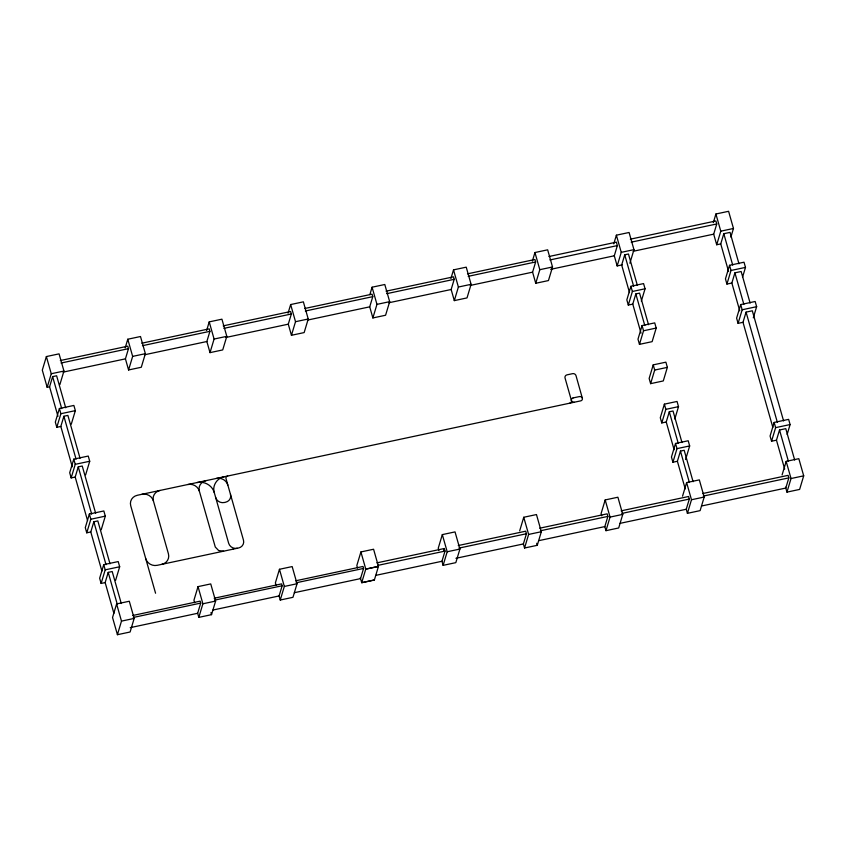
<?xml version="1.0" encoding="UTF-8"?>
<svg xmlns="http://www.w3.org/2000/svg" width="846" height="846" viewBox="0 0 846 846"><rect width="100%" height="100%" fill="white"/><g stroke="black" fill="none" stroke-linecap="round" stroke-linejoin="round"><path stroke-width="1.27" d="M59.865 384.623L63.947 371.034L59.061 353.861L46.371 356.557L42.3 370.146L47.175 387.32L49.576 386.812L52.632 376.629L56.629 375.772L65.702 407.761M47.175 387.32L51.257 373.742L46.371 356.557M71.276 424.216L75.357 410.638L73.877 405.446L59.4 408.523L55.328 422.112L56.798 427.304L60.827 426.447L63.884 416.253L67.881 415.407L80.053 458.31M56.798 427.304L60.88 413.715L59.4 408.523M85.647 474.839L89.718 461.25L88.248 456.057L73.771 459.145L69.7 472.724L71.17 477.916L75.199 477.059L78.255 466.865L82.242 466.019L95.651 513.247M71.17 477.916L75.241 464.327L73.771 459.145M125.187 347.875L127.788 339.225L140.499 336.518L145.364 353.681L141.293 367.259L128.581 369.966L125.43 358.852L128.486 348.668L127.778 346.183L60.33 360.544M128.581 369.966L132.653 356.388L127.788 339.225M101.234 529.733L105.306 516.145L103.836 510.963L89.359 514.04L85.287 527.629L86.757 532.821L90.786 531.954L93.843 521.771L97.829 520.925L110.012 563.817M86.757 532.821L90.829 519.233L89.359 514.04M115.606 580.345L119.677 566.757L118.207 561.575L103.73 564.652L99.648 578.241L101.129 583.433L105.158 582.577L108.214 572.382L112.201 571.536L121.285 603.515M101.129 583.433L105.2 569.844L103.73 564.652M116.611 603.938L112.539 617.527L117.435 634.701L130.104 632.004L134.176 618.415L129.301 601.242L116.611 603.938L121.486 621.123L117.414 634.701M206.625 330.532L209.216 321.882L221.927 319.185L226.802 336.338L222.72 349.927L210.009 352.634L206.858 341.52L209.914 331.325L209.205 328.851L141.768 343.212M210.009 352.634L214.091 339.045L209.216 321.882M132.716 615.497L200.164 601.136L200.724 603.103L197.657 613.287L198.821 617.369L211.532 614.661L215.614 601.072L210.739 583.92L198.027 586.627L193.946 600.216L194.654 602.68M288.052 313.189L290.654 304.549L303.365 301.842L308.23 318.995L304.158 332.584L291.447 335.291L288.285 324.177L291.341 313.993L290.643 311.508L223.196 325.869M198.821 617.369L202.892 603.78L198.027 586.627M291.447 335.291L295.518 321.702L290.654 304.549M214.165 598.238L281.612 583.877L282.152 585.76L279.095 595.954L280.248 600.026L292.97 597.318L297.041 583.74L292.166 566.577L279.455 569.284L275.384 582.873L276.092 585.358M369.861 294.62L372.081 287.206L384.793 284.499L389.668 301.662L385.586 315.241L372.875 317.948L369.723 306.834L372.779 296.65L372.071 294.165L304.623 308.526M280.248 600.026L284.33 586.447L279.455 569.284M372.875 317.948L376.956 304.37L372.081 287.206M360.311 577.786L361.718 582.704L374.376 579.986L378.448 566.408L373.583 549.244L360.914 551.941L356.832 565.53L357.52 568.004M295.582 580.821L363.029 566.46L363.579 568.427L360.523 578.611L294.355 592.697M450.918 278.514L453.509 269.874L466.231 267.167L471.095 284.319L467.024 297.908L454.313 300.616L451.151 289.501L454.207 279.307L453.509 276.832L386.062 291.193M454.313 300.616L458.384 287.027L453.509 269.874M376.84 562.876L444.287 548.515L445.017 551.084L441.961 561.268L443.114 565.35L455.825 562.643L459.907 549.054L455.032 531.901L442.321 534.609L438.249 548.197L438.905 550.535M443.611 550.778L444.287 548.515M532.356 261.171L534.947 252.531L547.658 249.824L552.533 266.976L548.451 280.565L535.74 283.273L532.589 272.158L535.645 261.974L534.936 259.489L467.489 273.85M443.114 565.35L447.196 551.761L442.321 534.609M535.74 283.273L539.811 269.684L534.947 252.531M519.677 530.854L523.748 517.266L536.47 514.558L541.334 531.722L537.263 545.31L524.552 548.007L523.388 543.936L526.445 533.741L525.715 531.182L458.268 545.543M613.784 243.838L616.374 235.188L629.086 232.481L633.961 249.644L629.889 263.222M524.552 548.007L528.623 534.429L523.748 517.266M622.254 264.851L617.168 265.93L614.291 255.788L617.347 245.594L616.374 242.146L548.927 256.518M617.168 265.93L621.25 252.351L616.374 235.188M637.376 285.43L628.462 254.012L624.729 254.805L621.673 264.999L629.519 292.642M641.342 301.134L645.054 288.782L643.573 283.59L630.905 286.286L626.833 299.875L628.303 305.068L632.776 304.116L635.832 293.922L639.565 293.128L648.522 324.705M628.303 305.068L632.385 291.479L630.905 286.286M642.061 325.583L637.99 339.161L639.46 344.354L652.129 341.657L656.2 328.068L654.73 322.886L642.061 325.583L643.542 330.775L639.46 344.354M539.706 528.2L607.153 513.839L607.883 516.409L604.827 526.593L605.979 530.675L618.69 527.967L622.772 514.379L617.897 497.226L605.186 499.933L601.104 513.511L601.77 515.849M653.218 364.869L649.146 378.458L650.616 383.65L663.285 380.943L667.357 367.365L665.887 362.173L653.218 364.869L654.688 370.062L650.616 383.65M605.979 530.675L610.061 517.086L605.186 499.933M713.315 222.646L715.906 213.996L728.596 211.299L733.471 228.473L730.881 237.123M738.97 263.793L730.056 232.386L723.806 233.718L720.739 243.902L716.71 244.758L713.696 234.152L716.752 223.957L715.896 220.954L630.355 239.175M674.812 419.003L678.513 406.651L677.043 401.459L664.374 404.155L660.292 417.744L661.773 422.937L666.236 421.985L669.292 411.791L673.025 410.997L681.992 442.574M661.773 422.937L665.844 409.348L664.374 404.155M716.71 244.758L720.781 231.18L715.906 213.996M685.588 459.526L689.67 445.937L688.2 440.755L675.531 443.452L671.449 457.03L672.93 462.223L677.392 461.271L680.448 451.087L684.181 450.284L693.096 481.702M742.524 277.276L745.485 267.399L744.015 262.207L729.538 265.295L725.456 278.873L726.926 284.066L731.853 283.019L734.91 272.835L741.159 271.503L750.116 303.069M672.93 462.223L677.001 448.634L675.531 443.452M726.926 284.066L731.007 270.477L729.538 265.295M682.542 496.179L686.614 482.59L699.325 479.883L704.2 497.046L700.128 510.624L687.417 513.332L686.254 509.25L689.31 499.066L688.581 496.496L621.133 510.857M753.3 317.8L756.641 306.686L755.161 301.493L740.684 304.581L736.612 318.17L738.082 323.352L743 322.305L746.066 312.121L752.316 310.789L783.586 420.938M738.082 323.352L742.164 309.773L740.684 304.581M687.417 513.332L691.489 499.743L686.614 482.59M787.14 434.432L790.101 424.555L788.631 419.362L774.153 422.45L770.072 436.028L771.552 441.221L776.469 440.174L779.526 429.99L785.775 428.658L794.69 460.065M771.552 441.221L775.623 427.642L774.153 422.45M782.085 474.955L786.167 461.377L798.825 458.68L803.7 475.833L799.629 489.422L786.96 492.118L785.564 487.211M702.582 493.567L788.123 475.346L788.842 477.874L785.786 488.057L701.524 506.003M786.96 492.118L791.031 478.529L786.167 461.377M224.179 476.774C217.168 477.969 212.05 485.636 214.26 492.531L228.663 543.28A7.064 6.546 16.7 0 0 237.282 548.261M155.569 593.236L130.728 505.771A9.422 8.735 16.7 0 1 137.338 495.27L569.94 403.14M61.039 363.029L128.486 348.668M142.466 345.686L209.914 331.325M223.894 328.354L291.341 313.993M305.332 311.011L372.779 296.65M386.759 293.668L454.207 279.307M468.198 276.335L535.645 261.974M631.211 242.168L716.752 223.957M549.9 259.955L617.347 245.594M132.653 356.388L145.364 353.681M214.091 339.045L226.802 336.338M295.518 321.702L308.23 318.995M376.956 304.37L389.668 301.662M458.384 287.027L471.095 284.319M539.811 269.684L552.533 266.976M621.25 252.351L633.961 249.644M51.257 373.742L63.947 371.034M720.781 231.18L733.471 228.473M63.069 372.134L125.43 358.852M144.497 354.791L206.858 341.52M225.935 337.459L288.285 324.177M307.362 320.116L369.723 306.834M388.8 302.773L451.151 289.501M470.228 285.44L532.589 272.158M633.263 251.273L713.696 234.152M550.661 269.335L614.291 255.788M632.385 291.479L645.054 288.782M731.007 270.477L745.485 267.399M60.88 413.715L75.357 410.638M643.542 330.775L656.2 328.068M742.164 309.773L756.641 306.686M75.241 464.327L89.718 461.25M654.688 370.062L667.357 367.365M569.792 403.182L580.694 400.867A2.358 2.178 16.7 0 0 582.365 398.307A2.358 2.178 16.7 0 0 579.637 396.552M90.829 519.233L105.306 516.145M665.844 409.348L678.513 406.651M105.2 569.844L119.677 566.757M677.001 448.634L689.67 445.937M775.623 427.642L790.101 424.555M233.232 549.128L238.509 548.007A7.064 6.546 16.7 0 0 243.468 540.129L226.019 478.656A2.358 2.178 16.7 0 1 226.146 477.197L226.294 476.943A2.358 2.178 16.7 0 1 227.669 476.034M232.946 549.191L157.24 565.318A9.422 8.735 16.7 0 1 145.755 558.667M133.277 617.464L200.724 603.103M214.704 600.121L282.152 585.76M296.132 582.788L363.579 568.427M377.57 565.445L445.017 551.084M458.997 548.102L526.445 533.741M540.435 530.77L607.883 516.409M621.863 513.427L689.31 499.066M703.301 496.084L788.842 477.874M121.486 621.123L134.176 618.415M202.892 603.78L215.614 601.072M284.33 586.447L297.041 583.74M447.196 551.761L459.907 549.054M528.623 534.429L541.334 531.722M610.061 517.086L622.772 514.379M691.489 499.743L704.2 497.046M791.031 478.529L803.7 475.833M130.221 627.647L197.657 613.287M212.917 610.04L279.095 595.954M375.783 575.365L441.961 561.268M455.941 558.297L523.388 543.936M538.648 540.689L604.827 526.593M620.076 523.346L686.254 509.25M374.397 579.986L361.686 582.693L365.779 569.104L360.914 551.941M573.102 397.927L579.468 396.573M223.598 551.19L218.67 550.545L215.286 547.045L199.36 491.156A9.422 8.735 16.7 0 0 187.875 484.504M723.806 233.718L732.721 265.126M734.91 272.835L743.867 304.401M746.066 312.121L777.337 422.26M779.526 429.99L788.44 461.398M720.739 243.902L728.596 271.545M731.853 283.019L739.742 310.799M743 322.305L772.842 427.389M776.469 440.174L784.676 469.075M624.729 254.805L633.643 286.223M635.832 293.922L644.8 325.499M669.292 411.791L678.259 443.367M680.448 451.087L689.374 482.495M632.776 304.116L641.025 333.165M666.236 421.985L674.125 449.765M677.392 461.271L685.239 488.914M570.363 402.982A2.358 2.178 16.7 0 0 571.452 400.56L565.043 378.003A2.824 2.623 16.7 0 1 567.032 374.852L572.562 373.668A2.824 2.623 16.7 0 1 576.01 375.666L582.355 398.233M536.681 543.269L537.263 545.31M210.95 612.62L211.532 614.661M141.927 494.286A9.422 8.735 16.7 0 1 153.412 500.948L168.428 553.834A9.422 8.735 16.7 0 1 161.829 564.335M52.632 376.629L61.716 408.607M63.884 416.253L76.066 459.156M78.255 466.865L91.664 514.093M93.843 521.771L106.025 564.673M108.214 572.382L117.298 604.361M49.576 386.812L57.962 416.338M60.827 426.447L72.291 466.823M75.199 477.059L87.55 520.554M90.786 531.954L101.89 571.071M105.158 582.577L113.893 613.329M571.41 400.401L571.441 400.549A2.358 2.178 16.7 0 0 574.17 402.241M199.36 491.156A9.422 8.735 16.7 0 1 205.98 480.655M571.431 400.486A2.358 2.178 16.7 0 1 573.102 397.937M197.033 482.558A14.139 13.102 16.7 0 1 201.591 482.315L202.511 482.432A14.139 13.102 16.7 0 1 214.26 492.531M153.412 500.948A9.422 8.735 16.7 0 1 160.021 490.437M216.354 478.445A9.422 8.735 16.7 0 1 219.526 478.297L220.161 478.381A9.422 8.735 16.7 0 1 227.838 485.096M230.482 494.371A7.064 6.546 16.7 0 1 225.522 502.249L224.296 502.513A7.064 6.546 16.7 0 1 215.677 497.522M378.448 566.408L365.768 569.125L378.448 566.408"/></g></svg>
